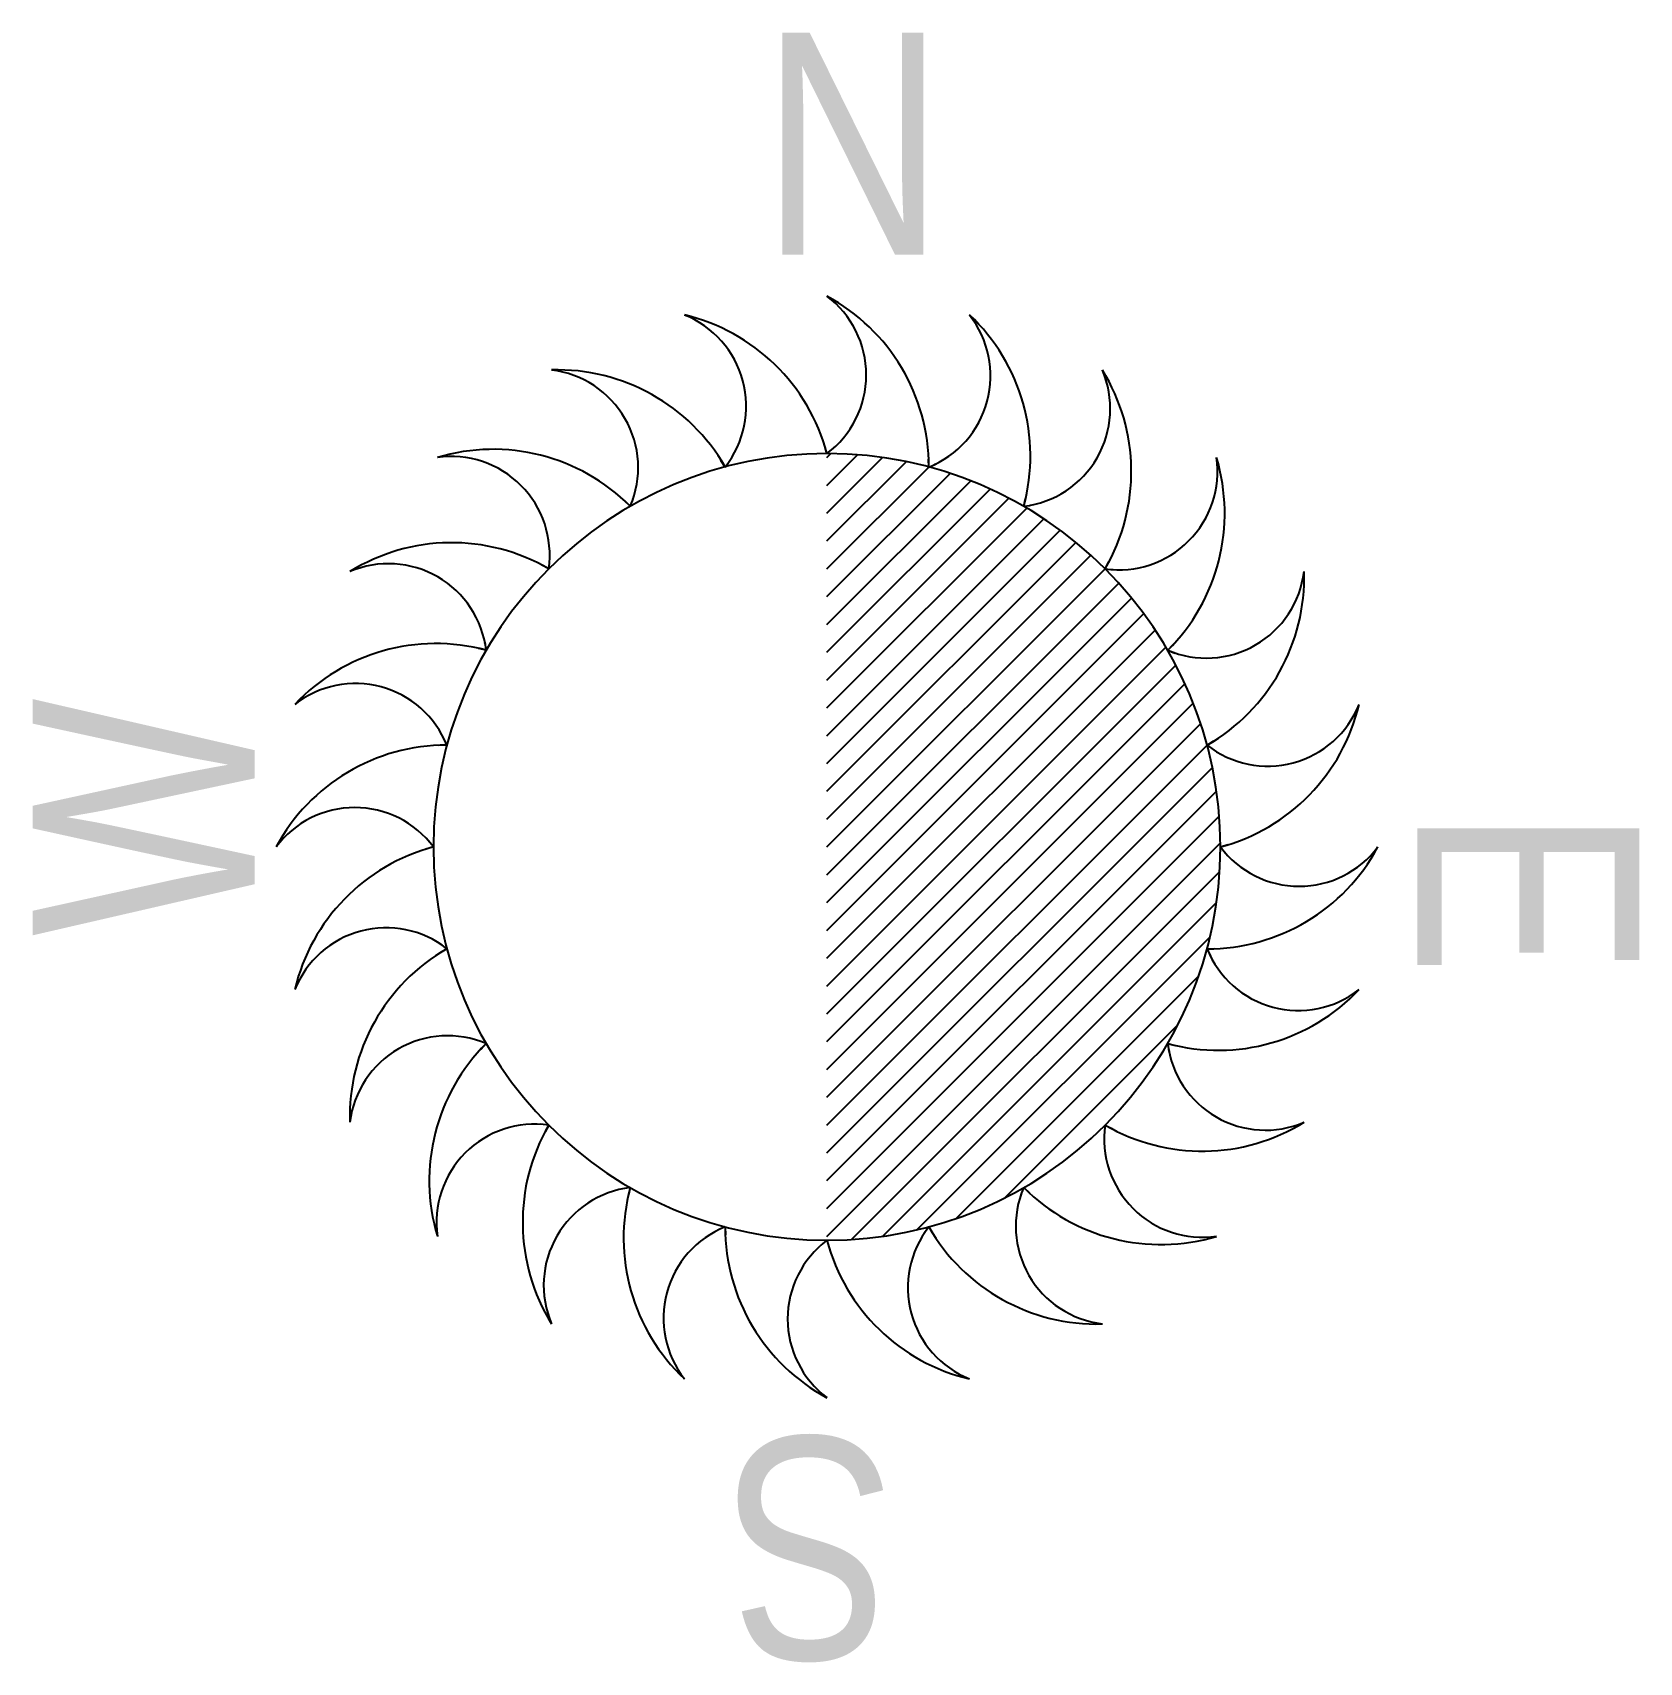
# Model space of a CAD drawing. Header units: millimetres. Extents: x -10.1 to 10.3, y -10.4 to 10.4.
import ezdxf

# ---------------------------------------------------------------- set-up
doc = ezdxf.new("R2010")
doc.units = ezdxf.units.MM
doc.linetypes.add('PTS_EXT', pattern=[999999, 0, -999999])
doc.layers.add('Ceco.net 43', color=7, linetype='Continuous')

msp = doc.modelspace()

# ---------------------------------------------------------------- linework, layer by layer
at = {"layer": 'Ceco.net 43', "linetype": 'Continuous'}
for p, q in [((0, 4.95), (0.05, 4.999)), ((0, 4.596), (0.389, 4.985)), ((0, 4.242), (0.707, 4.95)), ((0, 3.889), (1.008, 4.897)), ((0, 3.536), (1.294, 4.829)), ((0, 3.182), (1.566, 4.748)), ((0, 2.828), (1.826, 4.654)), ((0, 2.475), (2.074, 4.549)), ((0, 2.121), (2.312, 4.433)), ((0, 1.768), (2.539, 4.307)), ((0, 1.414), (2.757, 4.171)), ((0, 1.061), (2.965, 4.026)), ((0, 0.707), (3.164, 3.871)), ((0, 0.354), (3.354, 3.708)), ((0, 0), (3.535, 3.536)), ((0, -0.354), (3.708, 3.354)), ((0, -0.707), (3.871, 3.164)), ((0, -1.061), (4.026, 2.965)), ((0, -1.414), (4.171, 2.757)), ((0, -1.768), (4.307, 2.539)), ((0, -2.121), (4.433, 2.312)), ((0, -2.475), (4.549, 2.074)), ((0, -2.828), (4.654, 1.826)), ((0, -3.182), (4.748, 1.566)), ((0, -3.536), (4.83, 1.294)), ((0, -3.889), (4.897, 1.008)), ((0, -4.242), (4.95, 0.707)), ((0, -4.596), (4.985, 0.389)), ((0, -4.95), (5, 0.05)), ((0.313, -4.99), (4.99, -0.313)), ((0.707, -4.95), (4.95, -0.707)), ((1.143, -4.867), (4.868, -1.143)), ((1.641, -4.723), (4.723, -1.641)), ((2.255, -4.463), (4.463, -2.255)), ((3.531, -3.539), (3.539, -3.532))]:
    msp.add_line(p, q, dxfattribs=at)
at = {"layer": 'Ceco.net 43', "linetype": 'PTS_EXT'}
msp.add_lwpolyline([(-7, 0, -0.499999), (-5, 0, 0.276216), (-6.761, -1.812, -0.499922), (-4.83, -1.294, 0.276361), (-6.062, -3.5, -0.499885), (-4.33, -2.5, 0.276323), (-4.95, -4.95, -0.499958), (-3.535, -3.535, 0.276315), (-3.5, -6.062, -0.499903), (-2.5, -4.33, 0.276286), (-1.812, -6.762, -0.499998), (-1.294, -4.83, 0.276381), (0, -7, -0.499945), (0, -5, 0.27624), (1.812, -6.762, -0.499999), (1.294, -4.83, 0.276244), (3.5, -6.062, -0.500007), (2.5, -4.33, 0.27631), (4.95, -4.95, -0.499999), (3.535, -3.536, 0.276242), (6.062, -3.5, -0.499999), (4.33, -2.5, 0.276346), (6.761, -1.812, -0.500079), (4.83, -1.294, 0.276329), (7, 0, -0.499999), (5, 0, 0.276409), (6.761, 1.812, -0.499999), (4.83, 1.294, 0.276385), (6.062, 3.5, -0.499999), (4.33, 2.5, 0.276375), (4.95, 4.95, -0.499999), (3.535, 3.535, 0.27635), (3.5, 6.062, -0.499999), (2.5, 4.33, 0.276333), (1.812, 6.761, -0.499979), (1.294, 4.829, 0.276268), (0, 7, -0.499999), (0, 5, 0.276319), (-1.812, 6.761, -0.499999), (-1.294, 4.829, 0.276491), (-3.5, 6.062, -0.499999), (-2.5, 4.33, 0.276545), (-4.95, 4.949, -0.499967), (-3.535, 3.535, 0.276311), (-6.062, 3.5, -0.499993), (-4.33, 2.5, 0.2764), (-6.761, 1.812, -0.499999), (-4.83, 1.294, 0.27624), (-7, 0)], format="xyb", close=True, dxfattribs=at)
at = {"layer": 'Ceco.net 43', "linetype": 'Continuous'}
for centre, radius, start, end in [((-0.75, 6), 1.25, 306.87, 53.1301), ((-1.167, 4.833), 2.461, 359.911, 61.7003), ((-2.277, 5.601), 1.25, 321.87, 68.1301), ((-2.378, 4.367), 2.461, 14.9111, 76.7003), ((0.828, 5.989), 1.25, 291.87, 38.13), ((0.124, 4.971), 2.461, 344.911, 46.7003), ((-3.427, 3.603), 2.461, 29.9111, 91.7003), ((-3.649, 4.821), 1.25, 336.87, 83.1301), ((2.35, 5.571), 1.25, 276.87, 23.13), ((1.406, 4.769), 2.461, 329.911, 31.7003), ((0, 0), 5, 90, 270), ((-4.243, 2.593), 2.461, 44.9111, 106.7), ((0, 0), 5, 0, 90), ((-4.773, 3.712), 1.25, 351.87, 98.1301), ((3.712, 4.773), 1.25, 261.87, 8.13), ((2.593, 4.242), 2.461, 314.911, 16.7003), ((-4.769, 1.406), 2.461, 59.9111, 121.7), ((-5.571, 2.35), 1.25, 6.8699, 113.13), ((4.821, 3.65), 1.25, 246.87, 353.13), ((3.603, 3.427), 2.461, 299.911, 1.7003), ((-4.971, 0.124), 2.461, 74.9111, 136.7), ((-5.99, 0.828), 1.25, 21.8699, 128.13), ((5.601, 2.277), 1.25, 231.87, 338.13), ((4.367, 2.378), 2.461, 284.911, 346.7), ((-4.833, -1.167), 2.461, 89.9111, 151.7), ((-6, -0.75), 1.25, 36.8699, 143.13), ((0, 0), 5, 270, 0), ((-4.367, -2.378), 2.461, 104.911, 166.7), ((4.833, 1.166), 2.461, 269.911, 331.7), ((6, 0.75), 1.25, 216.87, 323.13), ((-5.601, -2.277), 1.25, 51.8699, 158.13), ((-3.603, -3.427), 2.461, 119.911, 181.7), ((5.99, -0.829), 1.25, 201.87, 308.13), ((4.971, -0.124), 2.461, 254.911, 316.7), ((-4.821, -3.65), 1.25, 66.8699, 173.13), ((-2.593, -4.242), 2.461, 134.911, 196.7), ((5.571, -2.35), 1.25, 186.87, 293.13), ((4.769, -1.406), 2.461, 239.911, 301.7), ((-3.712, -4.773), 1.25, 81.8699, 188.13), ((-1.406, -4.769), 2.461, 149.911, 211.7), ((4.773, -3.712), 1.25, 171.87, 278.13), ((-2.35, -5.571), 1.25, 96.8699, 203.13), ((-0.124, -4.971), 2.461, 164.911, 226.7), ((3.649, -4.821), 1.25, 156.87, 263.13), ((4.243, -2.593), 2.461, 224.911, 286.7), ((-0.828, -5.99), 1.25, 111.87, 218.13), ((1.167, -4.834), 2.461, 179.911, 241.7), ((2.277, -5.602), 1.25, 141.87, 248.13), ((3.427, -3.603), 2.461, 209.911, 271.7), ((0.75, -6), 1.25, 126.87, 233.13), ((2.378, -4.367), 2.461, 194.911, 256.7)]:
    msp.add_arc(centre, radius, start, end, dxfattribs=at)

# ---------------------------------------------------------------- texts
at = {"layer": 'Ceco.net 43', "linetype": 'Continuous', "width": 0.85}
for s, rotation, p in [('N', 0, (-0.831, 7.527)), ('W', 90, (-7.271, -1.138)), ('E', 270, (7.5, 0.5)), ('S', 180, (0.859, -7.5))]:
    msp.add_text(s, height=2.823, rotation=rotation, dxfattribs=at).set_placement(p)

doc.saveas('drawing.dxf')
